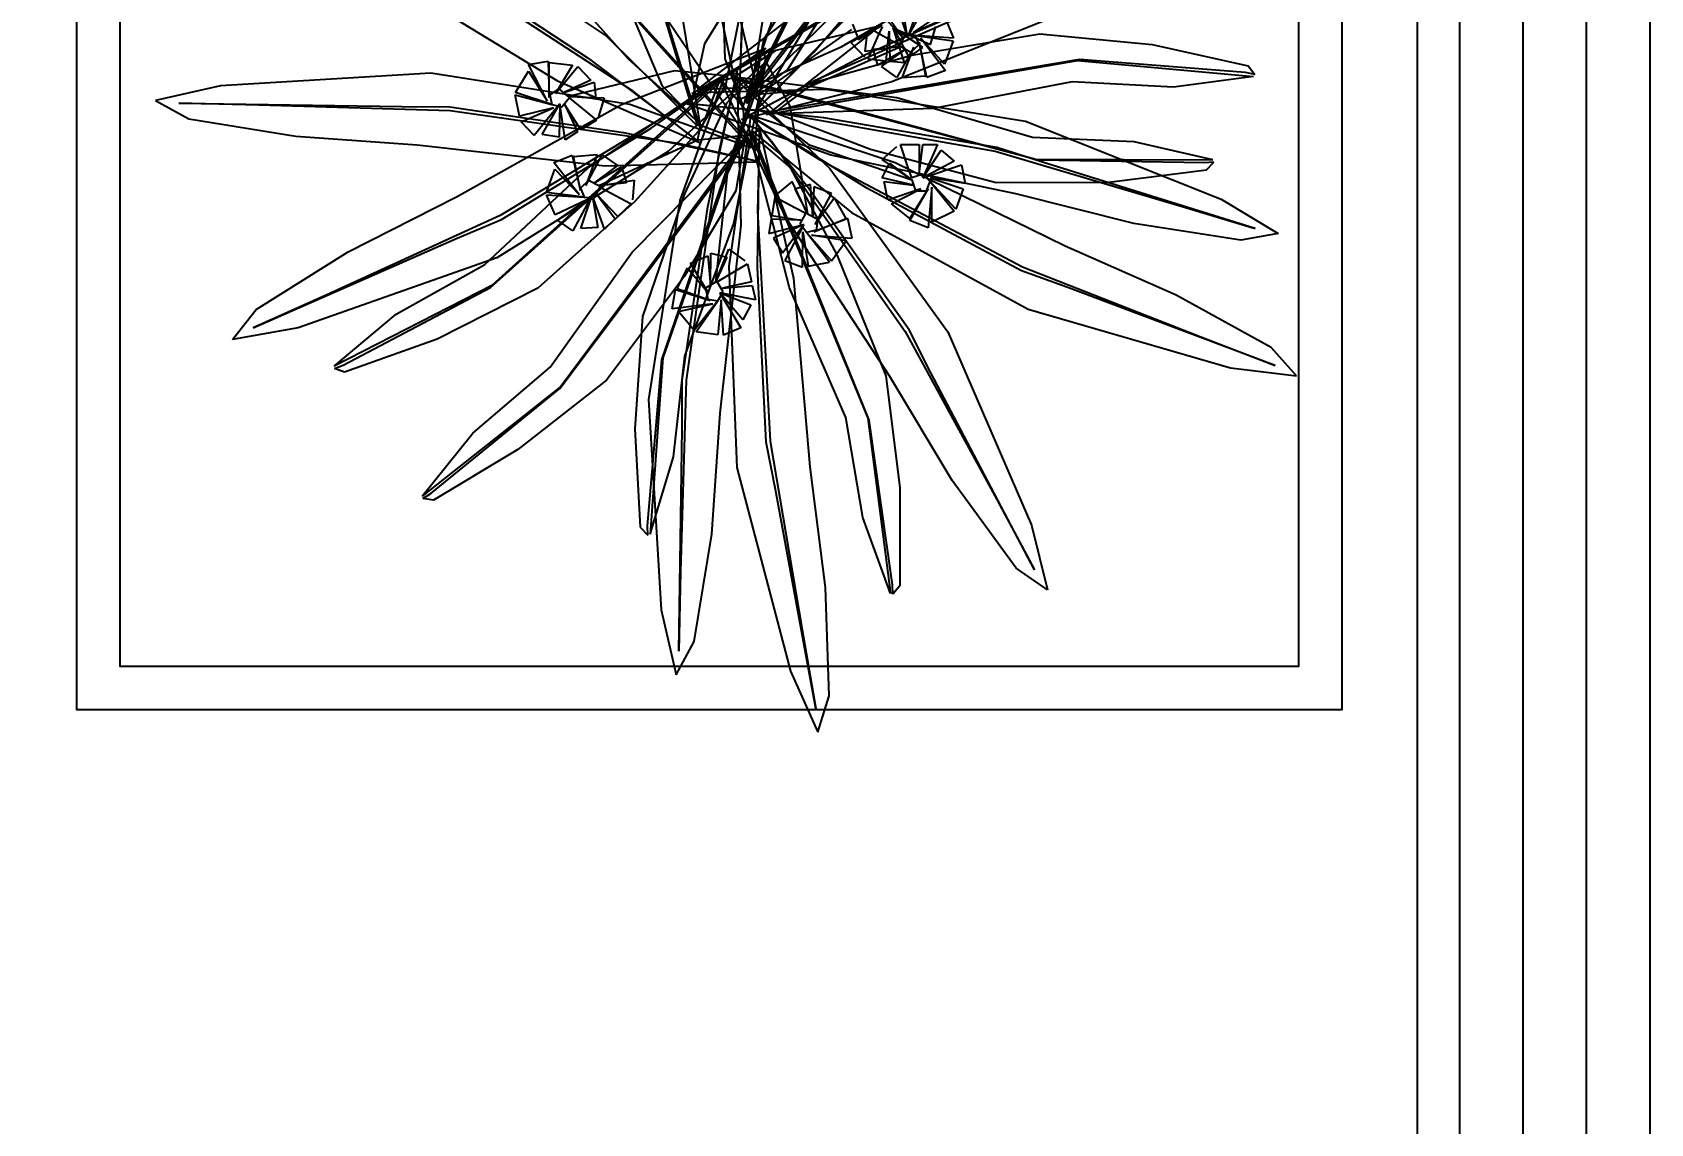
# Model space of a CAD drawing. Header units: millimetres. Extents: x 1658.6 to 1706.6, y -26.2 to 3.6.
# Drawn here: x 1677.249 to 1678.015, y 0.849 to 1.365 of the extents above; entities that cross this region are included whole.
import ezdxf

# ---------------------------------------------------------------- set-up
doc = ezdxf.new("R2010")
doc.units = ezdxf.units.MM
doc.linetypes.add('DASHED2', pattern=[0.375, 0.25, -0.125])
for name, color, linetype in [('COTA', 11, 'Continuous'), ('EMVISTA', 2, 'Continuous'), ('ESQUADRIA', 2, 'Continuous'), ('HACHURIA', 11, 'Continuous'), ('PAREDE', 7, 'Continuous'), ('PROJECAO', 1, 'DASHED2'), ('RP_MOBILIARIO', 21, 'Continuous'), ('RP_VEGETAÇÃO', 102, 'Continuous')]:
    doc.layers.add(name, color=color, linetype=linetype)
doc.styles.add('ROMANS', font='romans.shx')
doc.dimstyles.new('Copy of TICK50', dxfattribs={"dimtxt": 0.075, "dimasz": 0.0995, "dimexe": 0.18, "dimexo": 0.0625, "dimgap": 0.063, "dimtad": 1, "dimrnd": 0.005, "dimzin": 4, "dimdsep": 46, "dimtxsty": 'ROMANS', "dimblk1": 'TICK', "dimblk2": 'TICK', "dimsah": 1, "dimcen": 0.09, "dimse1": 1, "dimse2": 1, "dimclrd": 256, "dimclrt": 2, "dimaunit": 1, "dimadec": 4, "dimazin": 0, "dimtfac": 1, "dimtix": 1, "dimtmove": 2, "dimatfit": 3, "dimldrblk": 'TICK', "dimfxl": 0.18, "dimtfillclr": 256, "dimtolj": 1, "dimtzin": 0, "dimlwd": -1, "dimarcsym": 0})

# ---------------------------------------------------------------- blocks, each defined once
blk = doc.blocks.new('A$C71B65A34')
for p, q in [((18.94220830046833, 60.68217667799081), (20.45216691995938, 59.33966572222971)), ((19.36545152564531, 57.16603991489273), (18.94220830046833, 60.68217667799081)), ((19.49472864898644, 59.55276563778443), (23.65813751103087, 48.46095783696046)), ((21.02421698857416, 55.58911365863969), (19.49472864898644, 59.55276563778443)), ((26.5255155213722, 59.71298356190482), (26.15799933771814, 57.72621670249055)), ((28.35035739523983, 56.67780569234764), (26.5255155213722, 59.71298356190482)), ((20.45216691995938, 59.33966572222971), (23.24706447144627, 54.28920797602586)), ((26.15799933771814, 57.72621670249055), (27.05295529429986, 52.02379356795518)), ((26.78286720466167, 58.48228532741541), (30.30704217625999, 47.17112427239864)), ((28.00931828015973, 54.41464604250905), (26.78286720466167, 58.48228532741541)), ((34.86920979737944, 58.39574122561407), (34.30045234436284, 54.1367002229149)), ((35.72235565129132, 49.02586222040508), (34.86920979737944, 58.39574122561407)), ((35.43798659917593, 58.11180266971587), (34.98036855116425, 58.46027610975216)), ((34.98036855116425, 58.46027610975216), (35.07862166721861, 57.96984272570989)), ((35.07862166721861, 57.96984272570989), (35.76629673568686, 49.14201381112116)), ((36.57550150520819, 53.00096466720606), (35.43798659917593, 58.11180266971587)), ((22.49702990782044, 46.40454709532059), (19.36545152564531, 57.16603991489273)), ((32.48614829605504, 46.26090862584442), (28.35035739523983, 56.67780569234764)), ((29.89815580008644, 55.89572393671185), (30.32106775520379, 56.28558736727653)), ((30.32106775520379, 56.28558736727653), (30.26925261870929, 55.78809990951913)), ((30.46734068361684, 46.82317147477715), (30.43779002002202, 56.23176420581649)), ((30.43779002002202, 56.23176420581649), (31.40355587966042, 52.04485465253083)), ((24.74182785280937, 46.10621057906018), (21.02421698857416, 55.58911365863969)), ((29.24507503917812, 50.70071760668088), (29.89815580008644, 55.89572393671185)), ((30.26925261870929, 55.78809990951913), (30.41269783475538, 46.93468905182952)), ((23.24706447144627, 54.28920797602586), (25.84988099142038, 48.37570490400094)), ((30.89749561387407, 44.64712265919525), (28.00931828015973, 54.41464604250905)), ((34.30045234436284, 54.1367002229149), (34.58484074525904, 48.74192366450642)), ((37.14427830700834, 47.03831099700392), (36.57550150520819, 53.00096466720606)), ((27.05295529429986, 52.02379356795518), (28.62943222842114, 45.75810183474096)), ((31.40355587966042, 52.04485465253083), (31.62647454757689, 46.64718866201108)), ((29.23812857262646, 44.71100162112224), (29.24507503917812, 50.70071760668088)), ((35.76629673568686, 49.14201381112116), (33.01555776424766, 32.76149398118742)), ((23.65813751103087, 48.46095783696046), (24.52899586921239, 46.0529238657391)), ((25.84988099142038, 48.37570490400094), (30.27001855764547, 39.34030326258471)), ((32.85345366690445, 32.4824184097597), (35.72235565129132, 49.02586222040508)), ((34.58484074525904, 48.74192366450642), (33.16293743832648, 41.35958654875729)), ((38.3287636479904, 48.49742858726222), (34.58226132479423, 39.16255744362116)), ((11.0065348852213, 46.58407150201035), (7.570652126768893, 47.44259478919412)), ((7.570652126768893, 47.44259478919412), (8.714333394737878, 45.77697062504149)), ((12.36423925825602, 44.74156285505478), (8.622323898832292, 46.75351241595353)), ((8.622323898832292, 46.75351241595353), (19.10818252858735, 41.23908203378868)), ((21.29336371036425, 42.13461495187265), (11.0065348852213, 46.58407150201035)), ((30.30704217625999, 47.17112427239864), (31.09820315467779, 44.73574212727315)), ((30.41269783475538, 46.93468905182952), (34.68787064128992, 30.88442761277247)), ((34.87543844781295, 30.6217886383215), (30.46734068361684, 46.82317147477715)), ((31.62647454757689, 46.64718866201108), (33.73460297620113, 39.43078340501006)), ((36.00674405219161, 40.22385099305028), (37.14427830700834, 47.03831099700392)), ((8.714333394737878, 45.77697062504149), (13.37672575628721, 42.37393180121396)), ((27.64043181346915, 37.00687142079642), (22.49702990782044, 46.40454709532059)), ((24.52899586921239, 46.0529238657391), (28.92839579800193, 37.82729769559137)), ((30.46946332731659, 35.27011307568455), (24.74182785280937, 46.10621057906018)), ((28.62943222842114, 45.75810183474096), (30.68833518093879, 35.91244200118126)), ((34.19661116473344, 35.68521914376062), (32.48614829605504, 46.26090862584442)), ((34.68145792624273, 35.08869117090672), (39.60006138171138, 46.31518471428035)), ((39.81622453698629, 46.27762919058205), (36.0310952081154, 37.75187751766817)), ((21.30936522063302, 39.87013566461246), (12.36423925825602, 44.74156285505478)), ((31.00987252890354, 38.03329447871464), (29.23812857262646, 44.71100162112224)), ((33.03001155627589, 32.5773590746453), (30.89749561387407, 44.64712265919525)), ((31.09820315467779, 44.73574212727315), (32.67627180983709, 35.54197549198852)), ((29.18415060889993, 43.06062304790157), (29.47887125949956, 41.19697058817563)), ((30.16656567675182, 42.86445156107265), (29.18415060889993, 43.06062304790157)), ((33.96320062435098, 28.51728328266609), (42.29091640925662, 43.09690198542785)), ((42.33104104468475, 43.21442655543385), (34.01603505278308, 28.83566895463719)), ((13.37672575628721, 42.37393180121396), (18.91938237263821, 39.05382185533927)), ((27.71054735590861, 42.47210858741664), (27.12108670593034, 41.29506099856096)), ((29.28240372495475, 41.19697058817563), (27.71054735590861, 42.47210858741664)), ((28.88942995830166, 42.96254197146025), (27.80878112317896, 42.57018966386022)), ((27.80878112317896, 42.57018966386022), (29.28240372495475, 41.19697058817563)), ((29.47887125949956, 41.19697058817563), (28.88942995830166, 42.96254197146025)), ((29.47887125949956, 40.80462761451963), (30.16656567675182, 42.86445156107265)), ((30.36305256007699, 42.47210858741664), (29.47887125949956, 40.80462761451963)), ((30.95249386127489, 41.78549438260232), (30.36305256007699, 42.47210858741664)), ((36.76539701548609, 42.4253438394421), (35.53485063427434, 41.95773236825014)), ((36.15927050233996, 35.01749874851248), (45.49217494935057, 42.96254197146025)), ((36.46432373264088, 36.49333505611731), (39.92869141004485, 42.47070955685965)), ((37.05962168125915, 40.42281014233092), (36.76539701548609, 42.4253438394421)), ((36.90409448424271, 42.43106946156102), (37.05962168125915, 40.42281014233092)), ((37.96519621954121, 41.98857048362197), (36.90409448424271, 42.43106946156102)), ((29.97608174495781, 35.85916287426289), (21.29336371036425, 42.13461495187265)), ((29.47887125949956, 40.80462761451963), (30.95249386127489, 41.78549438260232)), ((31.24721451187407, 41.58932289577478), (29.47887125949956, 40.80462761451963)), ((31.24721451187407, 40.80462761451963), (31.24721451187407, 41.58932289577478)), ((33.16293743832648, 41.35958654875729), (32.87854903743119, 32.8415138772989)), ((33.79089585663178, 31.5904124587064), (47.09903251851119, 41.82806992029553)), ((47.20998939959963, 41.88384250731043), (34.09910560732897, 31.6861603700122)), ((35.18511571655199, 42.01276873312781), (34.81059716260779, 41.02469881578463)), ((36.90901930275732, 40.69449436976127), (35.18511571655199, 42.01276873312781)), ((35.53485063427434, 41.95773236825014), (36.90901930275732, 40.69449436976127)), ((36.57659993827247, 41.21008543289915), (37.53628147789823, 41.49754666556598)), ((37.20426051882305, 40.28984737010524), (37.96519621954121, 41.98857048362197)), ((38.24854677038229, 41.86132023889013), (37.20426051882305, 40.28984737010524)), ((19.10818252858735, 41.23908203378868), (21.38878338101585, 40.07465872653938)), ((28.98766372557475, 41.29506099856096), (26.82636605533117, 41.09888951173252)), ((26.82636605533117, 41.09888951173252), (27.21933982198516, 40.11801340970487)), ((27.12108670593034, 41.29506099856096), (28.98766372557475, 41.29506099856096)), ((27.21933982198516, 40.11801340970487), (28.88942995830166, 41.09888951173252)), ((28.88942995830166, 41.09888951173252), (27.31757358925552, 40.11801340970487)), ((28.10350177377859, 39.13714664161989), (28.88942995830166, 40.70653720413429)), ((28.88942995830166, 40.70653720413429), (28.29998865710649, 38.94097515479415)), ((28.79119619103085, 41.00079910134809), (29.28240372495475, 41.19697058817563)), ((28.79119619103085, 40.4122753069191), (28.79119619103085, 41.00079910134809)), ((29.28240372495475, 41.19697058817563), (29.67535814282792, 40.80462761451963)), ((29.67535814282792, 40.80462761451963), (29.47887125949956, 40.21610382009021)), ((29.67535814282792, 40.60845612769115), (31.24721451187407, 40.80462761451963)), ((31.24721451187407, 40.60845612769115), (29.67535814282792, 40.60845612769115)), ((31.24721451187407, 39.62758002566353), (31.24721451187407, 40.60845612769115)), ((34.88291658139087, 40.95821742967154), (34.79769626399684, 39.70421574487728)), ((34.81059716260779, 41.02469881578463), (36.70393746711579, 40.61655486779318)), ((36.70393746711579, 40.61655486779318), (34.88291658139087, 40.95821742967154)), ((35.8953479757356, 40.06216232234647), (36.4177828809793, 40.80104112404024)), ((36.16694011397067, 40.17755283818813), (36.56523368145281, 40.61082237405435)), ((36.4177828809793, 40.80104112404024), (37.45448236718266, 39.22385263100205)), ((36.56523368145281, 40.61082237405435), (37.05962168125915, 40.42281014233092)), ((37.45448236718266, 39.22385263100205), (36.57659993827247, 41.21008543289915)), ((36.93873568510253, 40.00100559394286), (38.83903551941557, 41.05203311119793)), ((38.71816376778042, 40.63021546818982), (36.93873568510253, 40.00100559394286)), ((31.34639671698551, 32.83559118946823), (21.30936522063302, 39.87013566461246)), ((21.38878338101585, 40.07465872653938), (29.00140865600497, 34.68359370679674)), ((27.31757358925552, 40.11801340970487), (28.10350177377859, 39.13714664161989)), ((29.38063749222875, 40.21610382009021), (28.79119619103085, 40.4122753069191)), ((29.08591684162912, 40.31419423047689), (29.47887125949956, 38.64671325757854)), ((29.28240372495475, 38.74480366796524), (29.08591684162912, 40.31419423047689)), ((29.38063749222875, 40.21610382009021), (30.46128632735099, 38.64671325757854)), ((30.26479944402263, 39.0390655651795), (29.38063749222875, 40.21610382009021)), ((31.24721451187407, 34.72323685129959), (29.38063749222875, 40.21610382009021)), ((29.47887125949956, 40.21610382009021), (30.06833190947782, 40.0199323332622)), ((30.06833190947782, 40.0199323332622), (31.24721451187407, 39.62758002566353)), ((34.12489947693302, 34.32714647806824), (36.4681226988414, 39.63421744418839)), ((34.58484074525904, 35.11300365659872), (36.00674405219161, 40.22385099305028)), ((34.79769626399684, 39.70421574487728), (36.43840631649209, 40.32770622001044)), ((36.43840631649209, 40.32770622001044), (34.80958692922513, 39.42681898995079)), ((35.40007567825661, 38.6175318622595), (36.31753456485922, 39.90588857699868)), ((36.31753456485922, 39.90588857699868), (35.4783301489356, 38.41235521017916)), ((35.62032857339, 39.83920976580657), (37.45448236718266, 39.22385263100205)), ((35.69393634522658, 39.05797447452096), (35.62032857339, 39.83920976580657)), ((37.45448236718266, 39.22385263100205), (35.8953479757356, 40.06216232234647)), ((36.4681226988414, 39.63421744418839), (36.16694011397067, 40.17755283818813)), ((36.4681226988414, 39.63421744418839), (36.20158131483095, 37.74748897056816)), ((36.32245938337201, 38.16931348520075), (36.4681226988414, 39.63421744418839)), ((37.0833887671879, 39.86802972709256), (36.54044211762084, 39.56773605807575)), ((36.93873568510253, 40.00100559394286), (38.6874308351421, 39.72581754655312)), ((38.77164091914847, 39.38193940551173), (36.93873568510253, 40.00100559394286)), ((36.95062635032809, 39.72360883901229), (38.24058493480789, 38.80424898156434)), ((38.10782251794808, 38.65982809348453), (36.95062635032809, 39.72360883901229)), ((37.05962168125915, 40.42281014233092), (37.0833887671879, 39.86802972709256)), ((7.770074705995285, 39.58345056445751), (7.330504124826348, 39.21247115741699)), ((7.330504124826348, 39.21247115741699), (7.830569411916713, 39.20182749049718)), ((16.70077398133752, 37.88704552450008), (7.369347572358035, 39.08994684800246)), ((7.369347572358035, 39.08994684800246), (11.40309284455634, 37.60946909333961)), ((13.00597054615082, 39.58343135500854), (7.770074705995285, 39.58345056445751)), ((7.830569411916713, 39.20182749049718), (16.59694322661698, 37.95517176979184)), ((18.94977382152001, 38.84319594328781), (13.00597054615082, 39.58343135500854)), ((18.91938237263821, 39.05382185533927), (27.33287212995674, 33.54117375940859)), ((25.3543300309475, 36.25234490807679), (18.94977382152001, 38.84319594328781)), ((28.29998865710649, 38.94097515479415), (29.28240372495475, 38.74480366796524)), ((29.47887125949956, 38.64671325757854), (30.26479944402263, 39.0390655651795)), ((30.27001855764547, 39.34030326258471), (32.85028030498825, 31.51956814870619)), ((30.46128632735099, 38.64671325757854), (31.14898074460007, 39.43140853883551)), ((34.58226132479423, 39.16255744362116), (32.58172971915792, 31.17384530078425)), ((48.32006298742682, 38.78257884111282), (33.42705936731864, 31.42823060627825)), ((33.73460297620113, 39.43078340501006), (34.81676904142796, 30.97694667805172)), ((34.80958692922513, 39.42681898995079), (35.40007567825661, 38.6175318622595)), ((37.27726358581776, 39.01011482176864), (35.69393634522658, 39.05797447452096)), ((35.71233806929559, 38.86266797489725), (37.27726358581776, 39.01011482176864)), ((35.80434844076808, 37.88611689120125), (35.71233806929559, 38.86266797489725)), ((36.54044211762084, 39.56773605807575), (36.84163894700622, 39.02438756945686)), ((36.84163894700622, 39.02438756945686), (37.44399779984178, 37.93770990983421)), ((16.59694322661698, 37.95517176979184), (31.98858950551267, 31.71135726156035)), ((32.22578100867486, 31.49249405366209), (16.70077398133752, 37.88704552450008)), ((32.90492550594671, 33.07836322540789), (31.00987252890354, 38.03329447871464)), ((33.01555776424766, 32.76149398118742), (37.23991933746311, 38.15627987353764)), ((33.20653470942171, 31.19258301303216), (48.22150074527597, 38.70703087393257)), ((40.02651265237363, 37.9163098297895), (34.05239501066944, 31.83779379362841)), ((35.4783301489356, 38.41235521017916), (36.32245938337201, 38.16931348520075)), ((36.94122862272525, 38.38732341088917), (35.80434844076808, 37.88611689120125)), ((36.26439679586611, 33.0033986438616), (37.6074890359323, 38.64713858664663)), ((37.6074890359323, 38.64713858664663), (36.67882069493453, 36.98329852372172)), ((36.83763687666715, 37.39235212537142), (37.6074890359323, 38.64713858664663)), ((37.50968841495251, 38.63792383934015), (36.94122862272525, 38.38732341088917)), ((11.40309284455634, 37.60946909333961), (16.73079774252892, 36.71501317053708)), ((26.27686348989982, 37.05503303116076), (27.3086856890859, 36.82724089328667)), ((26.43569776679533, 34.89067110575752), (26.27686348989982, 37.05503303116076)), ((31.98858950551267, 31.71135726156035), (27.64043181346915, 37.00687142079642)), ((28.92839579800193, 37.82729769559137), (32.77588389243964, 31.63676432777311)), ((36.0310952081154, 37.75187751766817), (32.64734273024306, 31.29617560514225)), ((38.32056817258536, 37.07732269506641), (33.11379153151847, 31.97679869993045)), ((33.42705936731864, 31.42823060627825), (37.37568907468176, 37.02798675808208)), ((36.67882069493453, 36.98329852372172), (35.92055078582053, 37.70002513888039)), ((36.20158131483095, 37.74748897056816), (37.23891596419799, 37.85977040786611)), ((37.6569039586293, 37.07545325676711), (36.83763687666715, 37.39235212537142)), ((16.73079774252892, 36.71501317053708), (23.62788593975484, 33.72321025180645)), ((25.06617722100646, 35.95879128755404), (26.13136857253494, 36.7322719071758)), ((30.03418412708288, 33.75403845176288), (25.3543300309475, 36.25234490807679)), ((26.13136857253494, 36.7322719071758), (26.43569776679533, 34.89067110575752)), ((27.3086856890859, 36.82724089328667), (26.61322816635902, 35.01957449014981)), ((26.61322816635902, 35.01957449014981), (27.32470185285956, 36.73032156843283)), ((27.32470185285956, 36.73032156843283), (28.42058265274318, 36.11483151944231)), ((34.30445058342048, 31.6479746474306), (36.46432373264088, 36.49333505611731)), ((35.22660723941501, 33.60856871860733), (39.71091341627198, 36.44292360517056)), ((1.0874105101e-06, 35.22834020157552), (1.928483444267385, 35.83105613649468)), ((1.928483444267385, 35.83105613649468), (7.697035791825327, 35.62519311656251)), ((7.697035791825327, 35.62519311656251), (14.10639322225097, 34.81014112524417)), ((24.77451279202569, 34.71572212002002), (24.98542470763368, 35.84588069384199)), ((24.98542470763368, 35.84588069384199), (26.58053045361112, 34.61586774210537)), ((26.58053045361112, 34.61586774210537), (25.06617722100646, 35.95879128755404)), ((28.42058265274318, 36.11483151944231), (27.00033050208231, 35.08354413103871)), ((27.00033050208231, 35.08354413103871), (28.64616469827844, 35.95295783938128)), ((28.64616469827844, 35.95295783938128), (28.99988551795969, 35.01567229084185)), ((34.68787064128992, 30.88442761277247), (29.97608174495781, 35.85916287426289)), ((30.68833518093879, 35.91244200118126), (33.45365635103827, 28.15521007010921)), ((32.67627180983709, 35.54197549198852), (33.4404193276846, 28.29339310742034)), ((40.08891142495985, 36.0964559269828), (33.01555776424766, 31.87871762348914)), ((34.01603505278308, 28.83566895463719), (34.19661116473344, 35.68521914376062)), ((39.37990585169337, 35.55711274458372), (34.17262090774648, 28.81006729406772)), ((3.231809574778708, 33.77997337461148), (1.0874105101e-06, 35.22834020157552)), ((5.437866700546691, 34.38949059054812), (1.252657198101585, 35.12017042013304)), ((1.252657198101585, 35.12017042013304), (12.90436506213973, 32.97543792071474)), ((14.10639322225097, 34.81014112524417), (24.12772624625541, 33.94470288477396)), ((26.61256278115798, 34.42202909239403), (24.77451279202569, 34.71572212002002)), ((26.99965590783495, 34.48599721146593), (25.07951658053116, 33.47166823816906)), ((25.49864518940785, 33.34177861764829), (26.99965590783495, 34.48599721146593)), ((26.99965590783495, 34.48599721146593), (26.27217526660797, 32.87217097985376)), ((26.51377347592052, 32.61337797494116), (26.99965590783495, 34.48599721146593)), ((26.69398988877674, 35.13248660567934), (26.58053045361112, 34.61586774210537)), ((26.58053045361112, 34.61586774210537), (27.03169139003512, 34.29213947187053)), ((27.27463878784192, 35.22844030610213), (26.69398988877674, 35.13248660567934)), ((27.03169139003512, 34.29213947187053), (27.58030480689877, 34.58195091188827)), ((27.5642886431242, 34.67887023674121), (27.27463878784192, 35.22844030610213)), ((28.99988551795969, 35.01567229084185), (27.41945911095809, 34.95365451051384)), ((27.41945911095809, 34.95365451051384), (29.12869573170246, 34.83782643180575)), ((27.5642886431242, 34.67887023674121), (29.28886998804319, 33.86855682372516)), ((28.869732170117, 33.99844492243119), (27.5642886431242, 34.67887023674121)), ((33.28798607418868, 33.73283375503206), (27.5642886431242, 34.67887023674121)), ((27.58030480689877, 34.58195091188827), (27.86995781683299, 34.03236175264737)), ((29.12869573170246, 34.83782643180575), (28.869732170117, 33.99844492243119)), ((29.00140865600497, 34.68359370679674), (34.66367779215034, 30.09397757418174)), ((32.85028030498825, 31.51956814870619), (30.46946332731659, 35.27011307568455)), ((32.91730464819329, 32.56532249435895), (31.24721451187407, 34.72323685129959)), ((32.58172971915792, 31.17384530078425), (34.68145792624273, 35.08869117090672)), ((32.87854903743119, 32.8415138772989), (34.58484074525904, 35.11300365659872)), ((33.01555776424766, 31.87871762348914), (36.15927050233996, 35.01749874851248)), ((36.84583174095406, 32.35529591301201), (41.35148644759875, 35.15558967890047)), ((14.06890322782874, 30.92096794886856), (3.231809574778708, 33.77997337461148)), ((15.48090050550991, 32.69138772354973), (5.437866700546691, 34.38949059054812)), ((23.62788593975484, 33.72321025180645), (31.88071485572982, 31.59500591892947)), ((24.12772624625541, 33.94470288477396), (32.16021810497523, 32.1279136989142)), ((24.72579576085446, 34.40895378671394), (26.61256278115798, 34.42202909239403)), ((25.07951658053116, 33.47166823816906), (24.72579576085446, 34.40895378671394)), ((27.22523795337247, 34.32412353140489), (27.28796893832168, 32.74131573489877)), ((27.48151550165858, 32.77329979443448), (27.22523795337247, 34.32412353140489)), ((27.86995781683299, 34.03236175264737), (28.44926673644613, 32.93322313574663)), ((29.28886998804319, 33.86855682372516), (28.62679713600983, 33.06212652013937)), ((31.88071485572982, 31.59500591892947), (30.03418412708288, 33.75403845176288)), ((35.68931961011504, 32.4369199135449), (33.28798607418868, 33.73283375503206)), ((41.61795763790315, 34.0470284392045), (33.54316600809989, 31.32009262513884)), ((33.54316600809989, 31.32009262513884), (35.22660723941501, 33.60856871860733)), ((33.89400952717006, 31.6082339626637), (34.12489947693302, 34.32714647806824)), ((12.90436506213973, 32.97543792071474), (15.41694574142093, 32.48151463044588)), ((26.27217526660797, 32.87217097985376), (25.49864518940785, 33.34177861764829)), ((27.28796893832168, 32.74131573489877), (26.51377347592052, 32.61337797494116)), ((27.33287212995674, 33.54117375940859), (34.77067883738119, 30.00554371806811)), ((28.44926673644613, 32.93322313574663), (27.48151550165858, 32.77329979443448)), ((34.77067883738119, 30.00554371806811), (31.34639671698551, 32.83559118946823)), ((34.81676904142796, 30.97694667805172), (32.90492550594671, 33.07836322540789)), ((34.09910560732897, 31.6861603700122), (40.86008236765835, 32.79887721263231)), ((34.80409224980849, 30.69833767545151), (36.26439679586611, 33.0033986438616)), ((15.41694574142093, 32.48151463044588), (24.73351132655989, 32.01541236454886)), ((27.71915506884079, 32.01912105426301), (15.48090050550991, 32.69138772354973)), ((19.79894046410618, 26.92336375424157), (35.51179236520375, 32.30799743927173)), ((35.76070402637788, 32.51343331217686), (19.90637364560325, 26.98565438303831)), ((22.98743324509633, 31.90315710258801), (23.36920119540082, 30.00657128202329)), ((23.75338568407369, 31.73267676457181), (22.98743324509633, 31.90315710258801)), ((24.73351132655989, 32.01541236454886), (32.02144416323517, 32.12451315745875)), ((27.05277778424898, 30.76074539515412), (35.41050511144431, 32.4301263352163)), ((32.16021810497523, 32.1279136989142), (27.71915506884079, 32.01912105426301)), ((30.12008681404268, 23.91197268884162), (30.3287865627267, 32.14471784590523)), ((30.3287865627267, 32.14471784590523), (31.3051185511431, 27.81093744320243)), ((30.35929587690453, 32.00929645787301), (30.96185146464041, 31.86132985483573)), ((31.89340191564908, 24.88382197003739), (30.35929587690453, 32.00929645787301)), ((35.51179236520375, 32.30799743927173), (30.87793832223133, 27.260587981546)), ((30.92582466653857, 31.95957498129974), (43.38439097645959, 20.70345410359869)), ((30.96185146464041, 31.86132985483573), (33.67808563291693, 32.12184353664226)), ((32.02144416323517, 32.12451315745875), (31.75835021780176, 31.56259774763066)), ((32.1186486542797, 26.37031365878238), (36.3020039913772, 32.33901587438095)), ((33.11379153151847, 31.97679869993045), (32.91730464819329, 32.56532249435895)), ((33.45365635103827, 28.15521007010921), (33.03001155627589, 32.5773590746453)), ((33.37470371050404, 24.7855540017099), (36.38275650474861, 32.45192646809029)), ((35.41050511144431, 32.4301263352163), (33.44760565495244, 30.37631939848234)), ((33.67808563291693, 32.12184353664226), (39.31937267887497, 30.76848557504582)), ((36.38275650474861, 32.45192646809029), (33.79852975171889, 28.83852795431221)), ((34.05239501066944, 31.83779379362841), (36.84583174095406, 32.35529591301201)), ((36.3020039913772, 32.33901587438095), (35.68931961011504, 32.4369199135449)), ((36.62884549487899, 29.22127826513133), (41.56690287876381, 32.26615701157835)), ((16.96133165305355, 30.0385056243199), (26.95812121331983, 31.15219203162496)), ((18.27204272129893, 21.51157983721123), (31.55197705589535, 31.48811926011058)), ((31.86174805954988, 31.57868878168802), (18.38391865222819, 21.56548518947011)), ((21.50798342856888, 31.12535040533157), (21.10306130246272, 30.20902039405111)), ((23.36920119540082, 30.00657128202329), (21.50798342856888, 31.12535040533157)), ((22.73191736559784, 31.65809558080538), (21.93364319211287, 31.2319049453431)), ((21.93364319211287, 31.2319049453431), (23.36920119540082, 30.00657128202329)), ((23.36920119540082, 30.00657128202329), (22.73191736559784, 31.65809558080538)), ((23.60337512694969, 30.15574539957561), (23.75338568407369, 31.73267676457181)), ((23.94487151606836, 31.69005718703329), (23.60337512694969, 30.15574539957561)), ((24.90231889803772, 31.47695524361779), (23.94487151606836, 31.69005718703329)), ((24.26321793303851, 30.41147202927323), (24.90231889803772, 31.47695524361779)), ((31.55197705589535, 31.48811926011058), (24.77330290973851, 30.48885836035243)), ((25.68900897445156, 30.496699434334), (25.07246278208186, 31.33844826184532)), ((25.52099820963667, 25.35817548183513), (31.59614003736578, 31.33572435840506)), ((26.95812121331983, 31.15219203162496), (35.19086637038436, 30.94349228294095)), ((31.59614003736578, 31.33572435840506), (28.79442332801409, 30.8651070083065)), ((32.15872918590367, 31.57283139316451), (29.68951936389704, 30.41145363798341)), ((43.4591601808379, 20.60429979456558), (31.07529988408896, 31.67353639599652)), ((31.07529988408896, 31.67353639599652), (33.38260989048922, 25.22177182652285)), ((31.21609646058323, 31.74668623567868), (32.22623268698726, 29.0913666666288)), ((38.26754967205943, 26.95967815075301), (31.21609646058323, 31.74668623567868)), ((31.75835021780176, 31.56259774763066), (31.48192945885921, 28.84793625872362)), ((32.77588389243964, 31.63676432777311), (32.15872918590367, 31.57283139316451)), ((32.64734273024306, 31.29617560514225), (33.26752244296813, 31.27761554452218)), ((33.26752244296813, 31.27761554452218), (35.81516132571778, 30.30020490491006)), ((33.50167157301076, 31.036262937836), (37.94028784561533, 31.21946314256729)), ((41.56348103275104, 29.35433647062337), (33.50167157301076, 31.036262937836)), ((33.64036904176737, 31.04198855995401), (33.89400952717006, 31.6082339626637)), ((40.92545018424742, 31.27320439502864), (33.64036904176737, 31.04198855995401)), ((34.17262090774648, 28.81006729406772), (34.30445058342048, 31.6479746474306)), ((34.40097059151685, 30.32547157360068), (40.08602140545645, 31.48128061925763)), ((24.77330290973851, 30.48885836035243), (14.06890322782874, 30.92096794886856)), ((20.00105094819128, 28.15424219460738), (27.05277778424898, 30.76074539515412)), ((21.10306130246272, 30.20902039405111), (22.98622953141057, 30.09181043710123)), ((22.94354563551042, 29.90003562863785), (23.41188929495456, 30.19836497711504)), ((23.41188929495456, 30.19836497711504), (23.94366780238351, 29.87871052154651)), ((23.65044831904288, 17.81311866483111), (34.71968492047381, 30.19697896158004)), ((35.00572350577704, 30.34645417912952), (23.74960262807781, 17.88788786920895)), ((23.92232585443435, 29.78282311731755), (25.68900897445156, 30.496699434334)), ((29.68951936389704, 30.41145363798341), (23.92232585443435, 29.78282311731755)), ((25.26334009991024, 30.39014692218188), (23.92232585443435, 29.78282311731755)), ((23.94366780238351, 29.87871052154651), (24.26321793303851, 30.41147202927323)), ((28.79442332801409, 30.8651070083065), (24.24247431073172, 28.14071172589274)), ((25.47557268033825, 29.53774984551501), (25.26334009991024, 30.39014692218188)), ((27.92997049451606, 29.37887693001812), (35.05544498235167, 30.91298296876448)), ((34.71968492047381, 30.19697896158004), (28.26792035100016, 27.88966895517933)), ((33.44760565495244, 30.37631939848234), (28.63697433970447, 28.14016290585323)), ((35.19086637038436, 30.94349228294095), (30.85708596768063, 29.96716029452409)), ((32.04890000863726, 28.94215692809257), (34.40097059151685, 30.32547157360068)), ((34.66367779215034, 30.09397757418174), (34.80409224980849, 30.69833767545151)), ((35.05544498235167, 30.91298296876448), (34.9074783793144, 30.31042738102769)), ((34.9074783793144, 30.31042738102769), (35.16799206112137, 27.59419321275073)), ((35.81516132571778, 30.30020490491006), (41.61290729258825, 30.09565904024794)), ((4.819271303223103, 28.6549867476997), (10.51645646774523, 29.58270274446022)), ((10.51645646774523, 29.58270274446022), (16.96133165305355, 30.0385056243199)), ((18.70250174699504, 28.01159271012148), (27.92997049451606, 29.37887693001812)), ((30.85708596768063, 29.96716029452409), (18.7241211587816, 28.22992623501432)), ((22.98622953141057, 30.09181043710123), (21.13476961545712, 29.90003051989152)), ((21.13476961545712, 29.90003051989152), (21.28297214838176, 28.75995234390393)), ((21.28297214838176, 28.75995234390393), (22.94354563551042, 29.90003562863785)), ((22.94354563551042, 29.90003562863785), (21.35736856093172, 28.6427561648361)), ((22.37823747623588, 27.81165355861594), (22.78376391285792, 29.63364644539206)), ((22.78376391285792, 29.63364644539206), (22.50569326072855, 27.48135288175672)), ((23.02831332044934, 29.37794125669234), (22.94354563551042, 29.90003562863785)), ((22.95390779690342, 29.49513946362094), (23.56985878975365, 27.74772573274777)), ((23.54851684180539, 27.65183832851881), (22.95390779690342, 29.49513946362094)), ((23.60277992743249, 29.25008049621374), (23.02831332044934, 29.37794125669234)), ((23.33688857189054, 29.40989828068223), (24.93221918683321, 28.45095582847444)), ((24.69804525528662, 28.30178171092257), (23.33688857189054, 29.40989828068223)), ((23.92232585443435, 29.78282311731755), (23.60277992743249, 29.25008049621374)), ((23.76254833543407, 29.5164528206974), (25.47557268033825, 29.53774984551501)), ((25.33714131294209, 29.36728583975219), (23.76254833543407, 29.5164528206974)), ((24.93221918683321, 28.45095582847444), (25.33714131294209, 29.36728583975219)), ((30.00582667523213, 23.00472917360776), (34.79283476015644, 30.05618238508396)), ((34.79283476015644, 30.05618238508396), (32.13751519110656, 29.04604615868175)), ((3.046147721246596, 27.68630544719463), (4.819271303223103, 28.6549867476997)), ((21.35736856093172, 28.6427561648361), (22.37823747623588, 27.81165355861594)), ((33.79852975171889, 28.83852795431221), (27.48144636746247, 18.33513446706729)), ((32.13751519110656, 29.04604615868175), (28.20718086768193, 25.48303596828328)), ((31.48192945885921, 28.84793625872362), (29.05009997898424, 23.58087800122303)), ((31.35538016758801, 28.93166152008462), (34.07069430391221, 25.4157056228164)), ((34.6432274946892, 21.38105171955022), (31.35538016758801, 28.93166152008462)), ((31.4402288666488, 28.82179583455945), (32.04890000863726, 28.94215692809257)), ((35.84017530945948, 23.01091472105327), (31.4402288666488, 28.82179583455945)), ((31.97475109198649, 29.01599440648124), (48.02157473852321, 24.07478174469088)), ((32.22623268698726, 29.0913666666288), (35.78924287738483, 25.16103234320326)), ((32.23104664750463, 28.8198477746837), (37.04731913345996, 23.94619771886528)), ((48.1312252026646, 24.01648263117249), (32.23104664750463, 28.8198477746837)), ((40.7412228815833, 27.58460810816678), (32.32777578949663, 28.94561759653198)), ((32.32777578949663, 28.94561759653198), (34.36484959298741, 26.96535813656465)), ((33.4404193276846, 28.29339310742034), (33.96679782531283, 28.62186385065206)), ((33.96679782531283, 28.62186385065206), (36.62884549487899, 29.22127826513133)), ((6.499006509736318, 26.89882925630991), (3.046147721246596, 27.68630544719463)), ((4.295734144662674, 27.82552399365977), (16.14184492626646, 28.00394202220923)), ((8.542999193914511, 27.92853464412656), (4.295734144662674, 27.82552399365977)), ((18.7241211587816, 28.22992623501432), (8.542999193914511, 27.92853464412656)), ((10.52277270593913, 26.29970699046044), (14.63209353530556, 27.555253733668)), ((14.63209353530556, 27.555253733668), (20.00105094819128, 28.15424219460738)), ((16.14184492626646, 28.00394202220923), (18.70250174699504, 28.01159271012148)), ((28.26792035100016, 27.88966895517933), (17.68614238258942, 26.21728554404854)), ((24.24247431073172, 28.14071172589274), (18.72281766223932, 23.98568587650016)), ((28.63697433970447, 28.14016290585323), (22.09916208075402, 25.90681112140692)), ((22.50569326072855, 27.48135288175672), (23.54851684180539, 27.65183832851881)), ((23.56985878975365, 27.74772573274777), (24.69804525528662, 28.30178171092257)), ((31.3051185511431, 27.81093744320243), (33.04235261065333, 15.67797263430293)), ((35.16799206112137, 27.59419321275073), (33.81463409952312, 21.95290616679313)), ((17.68614238258942, 26.21728554404854), (6.499006509736318, 26.89882925630991)), ((19.90637364560325, 26.98565438303831), (10.52277270593913, 26.29970699046044)), ((10.97711514958791, 26.16253626709067), (19.79894046410618, 26.92336375424157)), ((30.87793832223133, 27.260587981546), (25.22360238425381, 18.16117171745918)), ((34.36484959298741, 26.96535813656465), (39.25443382858521, 24.90755943071781)), ((10.89564607284365, 25.78483457321636), (10.47722481829396, 26.17951377208056)), ((10.47722481829396, 26.17951377208056), (10.97711514958791, 26.16253626709067)), ((22.09916208075402, 25.90681112140692), (16.12355912087241, 25.49581829068074)), ((27.27188048569952, 18.40008882227175), (32.1186486542797, 26.37031365878238)), ((16.12355912087241, 25.49581829068074), (10.89564607284365, 25.78483457321636)), ((19.40397179275214, 20.98751213172591), (25.52099820963667, 25.35817548183513)), ((28.20718086768193, 25.48303596828328), (23.60801870805244, 20.32759643747659)), ((28.1027917968554, 25.29350091212382), (27.42695911951705, 24.58260843096514)), ((28.6868556419472, 24.19688158511553), (28.1027917968554, 25.29350091212382)), ((29.34822151888784, 25.46287486360052), (28.3091509356841, 25.3679927311332)), ((29.05009997898424, 23.58087800122303), (29.34822151888784, 25.46287486360052)), ((29.22029153645463, 25.04313524408144), (29.05009997898424, 23.58087800122303)), ((30.0602293694933, 24.78598182462065), (29.22029153645463, 25.04313524408144)), ((33.38260989048922, 25.22177182652285), (35.05499330161956, 14.63999385811166)), ((34.07069430391221, 25.4157056228164), (40.76962883990336, 15.15163755435378)), ((35.78924287738483, 25.16103234320326), (40.94468240819105, 20.56187018357332)), ((27.29179515651822, 24.44043264065249), (26.75113287335217, 23.87172271460486)), ((28.56616607124943, 23.49958490119525), (27.29179515651822, 24.44043264065249)), ((27.42695911951705, 24.58260843096514), (28.56616607124943, 23.49958490119525)), ((28.46252775272978, 16.00793323717653), (33.37470371050404, 24.7855540017099)), ((28.97890480315755, 23.64856197252402), (28.6868556419472, 24.19688158511553)), ((29.19611433246337, 23.30672147826999), (30.0602293694933, 24.78598182462065)), ((30.13503452406394, 24.57952260445836), (29.19611433246337, 23.30672147826999)), ((30.71187841166557, 23.76045377516766), (30.13503452406394, 24.57952260445836)), ((33.26068613554709, 15.65635322251637), (31.89340191564908, 24.88382197003739)), ((18.72281766223932, 23.98568587650016), (15.02671676363752, 19.27234481220103)), ((26.75113287335217, 23.87172271460486), (28.57340648298941, 23.22202783678767)), ((26.82956846091702, 23.52648167889629), (26.78368404479215, 22.62272577481281)), ((28.57340648298941, 23.22202783678767), (26.82956846091702, 23.52648167889629)), ((28.4310021082506, 23.35740911088215), (28.97890480315755, 23.64856197252402)), ((28.44546890864786, 22.80230831355857), (28.4310021082506, 23.35740911088215)), ((29.05009997898424, 23.58087800122303), (29.34213511711643, 23.03257172011809)), ((29.0681907812027, 22.88698862355068), (30.71187841166557, 23.76045377516766)), ((30.71911882340646, 23.48289671076145), (29.0681907812027, 22.88698862355068)), ((31.23377322134866, 13.91518312857579), (30.12008681404268, 23.91197268884162)), ((30.61289605310549, 22.23049922951577), (30.71911882340646, 23.48289671076145)), ((32.55030128632871, 23.44687154937492), (32.02675914578185, 22.61740090215608)), ((33.3377968187815, 22.48585369840794), (32.55030128632871, 23.44687154937492)), ((33.7384528223206, 23.85684551865324), (32.73807838301627, 23.56033029622813)), ((33.69519265460031, 23.4201809030842), (33.81463409952312, 21.95290616679313)), ((34.56922488464807, 23.33248195584793), (33.69519265460031, 23.4201809030842)), ((33.81463409952312, 21.95290616679313), (33.7384528223206, 23.85684551865324)), ((34.01150673714028, 21.71264973075495), (34.56922488464807, 23.33248195584793)), ((37.04731913345996, 23.94619771886528), (43.03234180993923, 15.06079424977224)), ((24.86308579114985, 17.52085039084386), (30.00582667523213, 23.00472917360776)), ((28.57340648298941, 23.22202783678767), (26.65576049353103, 22.20299292009531)), ((26.78368404479215, 22.62272577481281), (28.57340648298941, 23.22202783678767)), ((27.23260438113675, 21.3839240908037), (28.30307855699039, 22.93767625616238)), ((28.30307855699039, 22.93767625616238), (27.51378269761472, 21.25194335816286)), ((28.44546890864786, 22.80230831355857), (28.70609402295622, 20.7951252347616)), ((28.56732008121662, 20.79172469330524), (28.44546890864786, 22.80230831355857)), ((28.93663679694782, 22.60603758438174), (28.44546890864786, 22.80230831355857)), ((28.59149728520606, 22.52813845911806), (30.29306730106692, 21.18116022886852)), ((29.94430378750258, 21.24204968395134), (28.59149728520606, 22.52813845911806)), ((28.79785642403431, 22.60263027812744), (30.61289605310549, 22.23049922951577)), ((30.68409122893263, 22.16281525821478), (28.79785642403431, 22.60263027812744)), ((29.34213511711643, 23.03257172011809), (28.93663679694782, 22.60603758438174)), ((31.92205271046669, 22.45150992998515), (31.50322198722097, 21.78793814811797)), ((33.35598790063978, 21.77842333263061), (31.92205271046669, 22.45150992998515)), ((32.02675914578185, 22.61740090215608), (33.35598790063978, 21.77842333263061)), ((33.73156343815526, 22.0053383921113), (33.3377968187815, 22.48585369840794)), ((33.96825155140869, 21.27599300836846), (35.40907612574711, 22.4544135375545)), ((34.68301049873753, 23.14466807253166), (34.01150673714028, 21.71264973075495)), ((35.40907612574711, 22.4544135375545), (34.68301049873753, 23.14466807253166)), ((40.97666524571514, 15.22425197253142), (35.84017530945948, 23.01091472105327)), ((18.38391865222819, 21.56548518947011), (12.54630528829739, 14.18681588982235)), ((26.65576049353103, 22.20299292009531), (27.23260438113675, 21.3839240908037)), ((30.29306730106692, 21.18116022886852), (30.68409122893263, 22.16281525821478)), ((31.50322198722097, 21.78793814811797), (33.41743915022425, 21.50765758241596)), ((33.25128146532552, 21.61253236045924), (33.73156343815526, 22.0053383921113)), ((33.37416760233464, 21.07101118743321), (33.25128146532552, 21.61253236045924)), ((33.81463409952312, 21.95290616679313), (34.20838435674432, 21.47240118789932)), ((35.47052737533114, 22.18364778734258), (33.96825155140869, 21.27599300836846)), ((35.61160459419897, 20.93469624853833), (35.47052737533114, 22.18364778734258)), ((12.68798148923997, 14.6397736334784), (18.27204272129893, 21.51157983721123)), ((15.89303223364777, 16.88168769685035), (19.40397179275214, 20.98751213172591)), ((27.51378269761472, 21.25194335816286), (28.56732008121662, 20.79172469330524)), ((28.70609402295622, 20.7951252347616), (29.94430378750258, 21.24204968395134)), ((33.41743915022425, 21.50765758241596), (31.64774389817285, 21.46474017258424)), ((31.64774389817285, 21.46474017258424), (31.77972059412514, 20.56949592349065)), ((33.41743915022425, 21.50765758241596), (31.73646540839036, 20.13283920110598)), ((31.77972059412514, 20.56949592349065), (33.41743915022425, 21.50765758241596)), ((32.46253103540357, 19.44258466613019), (33.20802627959347, 21.17587563807138)), ((33.20802627959347, 21.17587563807138), (32.76411010833454, 19.3682192022643)), ((33.37416760233464, 21.07101118743321), (34.02279207268112, 19.15372256584032)), ((33.88737068464798, 19.12321325166294), (33.37416760233464, 21.07101118743321)), ((33.89426006881286, 20.97472037820399), (33.37416760233464, 21.07101118743321)), ((33.57105660210573, 20.83074442399311), (35.50344848481245, 19.84304381991842)), ((35.14951370323024, 19.8344598511062), (33.57105660210573, 20.83074442399311)), ((33.75883369879192, 20.94420317084632), (35.61160459419897, 20.93469624853833)), ((35.69467525556865, 20.88226402322062), (33.75883369879192, 20.94420317084632)), ((34.20838435674432, 21.47240118789932), (33.89426006881286, 20.97472037820399)), ((39.87476213923719, 12.78994328181261), (34.6432274946892, 21.38105171955022)), ((35.50344848481245, 19.84304381991842), (35.69467525556865, 20.88226402322062)), ((23.60801870805244, 20.32759643747659), (20.90643713372583, 14.98173796214132)), ((31.73646540839036, 20.13283920110598), (32.46253103540357, 19.44258466613019)), ((34.02279207268112, 19.15372256584032), (35.14951370323024, 19.8344598511062)), ((15.02671676363752, 19.27234481220103), (12.32971911907316, 14.78449354967597)), ((32.76411010833454, 19.3682192022643), (33.88737068464798, 19.12321325166294)), ((25.22360238425381, 18.16117171745918), (21.50273592405847, 7.588959855471784)), ((27.48144636746247, 18.33513446706729), (23.24602260069696, 9.0719132740669)), ((26.26942011911979, 16.04380040613841), (27.27188048569952, 18.40008882227175)), ((23.74960262807781, 17.88788786920895), (19.46989078804699, 9.508952555781434)), ((19.52012629993487, 9.980883966896274), (23.65044831904288, 17.81311866483111)), ((22.22411739252584, 12.80700518031972), (24.86308579114985, 17.52085039084386)), ((12.54630528829739, 14.18681588982235), (15.89303223364777, 16.88168769685035)), ((21.50006227446557, 5.198737041058394), (26.26942011911979, 16.04380040613841)), ((25.53723889090088, 10.24712969128632), (28.46252775272978, 16.00793323717653)), ((33.04235261065333, 15.67797263430293), (33.34374420154245, 5.496850669435389)), ((33.26833682345841, 13.09569640178779), (33.26068613554709, 15.65635322251637)), ((12.32971911907316, 14.78449354967597), (12.42127756506488, 14.21663347250524)), ((12.42127756506488, 14.21663347250524), (12.68798148923997, 14.6397736334784)), ((20.90643713372583, 14.98173796214132), (19.1404609427268, 10.0526474433791)), ((35.05499330161956, 14.63999385811166), (34.37344958935728, 3.452857985257197)), ((31.68957610120833, 7.470307943267473), (31.23377322134866, 13.91518312857579)), ((33.44675485200787, 1.249585620183552), (33.26833682345841, 13.09569640178779)), ((19.46989078804699, 9.508952555781434), (22.22411739252584, 12.80700518031972)), ((19.1404609427268, 10.0526474433791), (19.3414447441819, 9.513710037152576)), ((19.3414447441819, 9.513710037152576), (19.52012629993487, 9.980883966896274)), ((22.46780430020544, 5.358658860553533), (25.53723889090088, 10.24712969128632)), ((23.24602260069696, 9.0719132740669), (21.50006227446557, 5.198737041058394)), ((21.50273592405847, 7.588959855471784), (20.88603791375499, 4.101548762905165)), ((32.6172920979675, 1.773122778744435), (31.68957610120833, 7.470307943267473)), ((20.88603791375499, 4.101548762905165), (22.46780430020544, 5.358658860553533)), ((33.34374420154245, 5.496850669435389), (33.44675485200787, 1.249585620183552)), ((34.37344958935728, 3.452857985257197), (33.58597339847255, -8.032325240000001e-07)), ((33.58597339847255, -8.032325240000001e-07), (32.6172920979675, 1.773122778744435))]:
    blk.add_line(p, q)
blk = doc.blocks.new('TICK')
at = {"layer": 'COTA'}
for p, q in [((0, 1.907592907288972), (0, -1.907600000000002)), ((-1, 0), (1, 0))]:
    blk.add_line(p, q, dxfattribs=at)
at = {"layer": 'COTA', "color": 2}
blk.add_line((0.5, 0.5), (-0.5, -0.5), dxfattribs=at)
blk = doc.blocks.new('*D70')
at = {"layer": 'COTA'}
blk.add_line((1676.800294762306, 1.612541930099076), (1676.800294762306, -0.7189583672256167), dxfattribs=at)
at = {"layer": 'Defpoints', "color": 0}
for p in [(1677.924447151719, 1.712041930099076), (1676.800294762306, -0.8184583672256167), (1677.204447151719, -0.8184583672256167)]:
    blk.add_point(p, dxfattribs=at)
at = {"layer": 'COTA', "xscale": 0.0995, "yscale": 0.0995, "zscale": 0.0995}
for p, rotation in [((1676.800294762306, 1.712041930099076), 90), ((1676.800294762306, -0.8184583672256167), 270)]:
    blk.add_blockref('TICK', p, dxfattribs=dict(at, rotation=rotation))
at = {"layer": 'COTA', "color": 2, "insert": (1676.699794762306, 0.4467917814367297), "char_height": 0.075, "attachment_point": 5, "rotation": 90, "style": 'ROMANS'}
blk.add_mtext('\\A1;2.53', dxfattribs=at)
blk = doc.blocks.new('*D49')
at = {"layer": 'COTA'}
blk.add_line((1678.113947151718, 2.320982097191134), (1681.944947151717, 2.320982097191134), dxfattribs=at)
at = {"layer": 'Defpoints', "color": 0}
for p in [(1682.044447151717, 2.320982097191134), (1678.014447151718, 1.802041930099108), (1682.044447151717, -0.5768124184628078)]:
    blk.add_point(p, dxfattribs=at)
at = {"layer": 'COTA', "xscale": 0.0995, "yscale": 0.0995, "zscale": 0.0995, "rotation": 180}
blk.add_blockref('TICK', (1678.014447151718, 2.320982097191134), dxfattribs=at)
at = {"layer": 'COTA', "xscale": 0.0995, "yscale": 0.0995, "zscale": 0.0995}
blk.add_blockref('TICK', (1682.044447151717, 2.320982097191134), dxfattribs=at)
at = {"layer": 'COTA', "color": 2, "insert": (1680.029447151717, 2.421482097191134), "char_height": 0.075, "attachment_point": 5, "style": 'ROMANS'}
blk.add_mtext('\\A1;4.03', dxfattribs=at)
blk = doc.blocks.new('ESTRUTURA(20-03-2019)')
at = {"layer": 'PROJECAO', "color": 11}
blk.add_line((-22.08999999999901, 12.97999999999989), (-22.08999999999901, 15.60050029732461), dxfattribs=at)

msp = doc.modelspace()

# ---------------------------------------------------------------- linework, layer by layer
at = {"layer": 'EMVISTA', "color": 1}
for p, q in [((1678.014447151718, 0.7120419300990619), (1678.014447151718, 1.802041930099122)), ((1677.924447151719, 0.7120419300990619), (1677.924447151719, 1.712041930099076))]:
    msp.add_line(p, q, dxfattribs=at)
at = {"layer": 'ESQUADRIA'}
for p, q in [((1677.984447151719, 0.7120419300990477), (1677.984447151719, 1.772041930099121)), ((1677.954447151718, 0.7120419300990619), (1677.954447151718, 1.742041930099106))]:
    msp.add_line(p, q, dxfattribs=at)
at = {"layer": 'HACHURIA'}
msp.add_line((1677.904447151719, -0.803458367225609), (1677.904447151719, 1.697041930099076), dxfattribs=at)
at = {"layer": 'RP_MOBILIARIO', "color": 1}
for points in [[(1677.270379676002, 1.64289896445085), (1677.270379676002, 1.044397402713201), (1677.868881237739, 1.044397402713201), (1677.868881237739, 1.64289896445085)], [(1677.290899729547, 1.622378910906235), (1677.290899729547, 1.064917456259366), (1677.848361184193, 1.064917456259366), (1677.848361184193, 1.622378910906235)]]:
    msp.add_lwpolyline(points, close=True, dxfattribs=at)

# ---------------------------------------------------------------- block references
at = {"layer": 'PAREDE'}
msp.add_blockref('ESTRUTURA(20-03-2019)', (1700.104447151718, -13.79845836722551), dxfattribs=at)
at = {"layer": 'RP_VEGETAÇÃO', "xscale": -0.0088920232029605, "yscale": 0.0088920232029605, "zscale": 0.0088920232029605, "rotation": 270}
msp.add_blockref('A$C71B65A34', (1677.307675189972, 1.033806801572084), dxfattribs=at)

# ---------------------------------------------------------------- dimensions: what is measured, and where the dimension line sits
at = {"layer": 'COTA'}
dim = msp.add_linear_dim(base=(1682.044447151717, 2.320982097191134), p1=(1678.014447151718, 1.802041930099108), p2=(1682.044447151717, -0.5768124184628078), dimstyle='Copy of TICK50', dxfattribs=at)
dim.commit()
dim.dimension.update_dxf_attribs({"geometry": '*D49', "text_midpoint": (1680.029447151717, 2.421482097191134)})
dim = msp.add_linear_dim(base=(1676.800294762306, -0.8184583672256167), p1=(1677.924447151719, 1.712041930099076), p2=(1677.204447151719, -0.8184583672256167), angle=90, dimstyle='Copy of TICK50', dxfattribs=at)
dim.commit()
dim.dimension.update_dxf_attribs({"geometry": '*D70', "text_midpoint": (1676.699794762306, 0.4467917814367297)})

doc.saveas('drawing.dxf')
